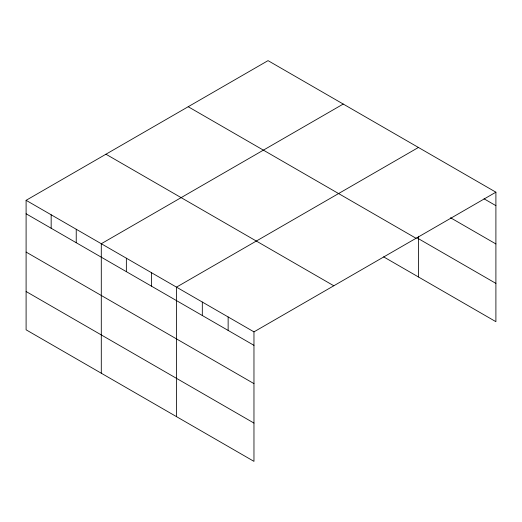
<?xml version="1.0" encoding="UTF-8"?>
<svg xmlns="http://www.w3.org/2000/svg" width="522" height="522" viewBox="0 0 522 522"><rect width="100%" height="100%" fill="white"/><g stroke="black" fill="none" stroke-linecap="round" stroke-linejoin="round"><path stroke-width="0.78" d="M253.966 383.624L253.966 331.868L26.1 200.317L26.1 329.813L253.966 461.363L253.966 383.624L26.1 252.067M383.611 256.857L495.9 321.683L495.9 192.187L268.034 60.637L26.1 200.317M343.235 104.048L101.294 243.728L101.294 373.223M418.429 147.458L176.488 287.139L176.488 416.634M253.966 331.868L495.9 192.187M484.038 198.804L495.9 205.655M450.532 217.752L495.9 243.944M417.032 237.862L495.9 283.394M188.201 106.729L416.06 238.286M105.94 154.218L333.799 285.775M26.1 213.779L253.966 345.336M26.1 291.517L253.966 423.074M418.429 236.251L418.429 276.954M228.14 316.958L228.14 330.426M202.314 302.049L202.314 315.516M151.426 272.673L151.426 286.134M126.357 258.201L126.357 271.662M76.232 229.256L76.232 242.723M51.163 214.783L51.163 228.251"/></g></svg>
